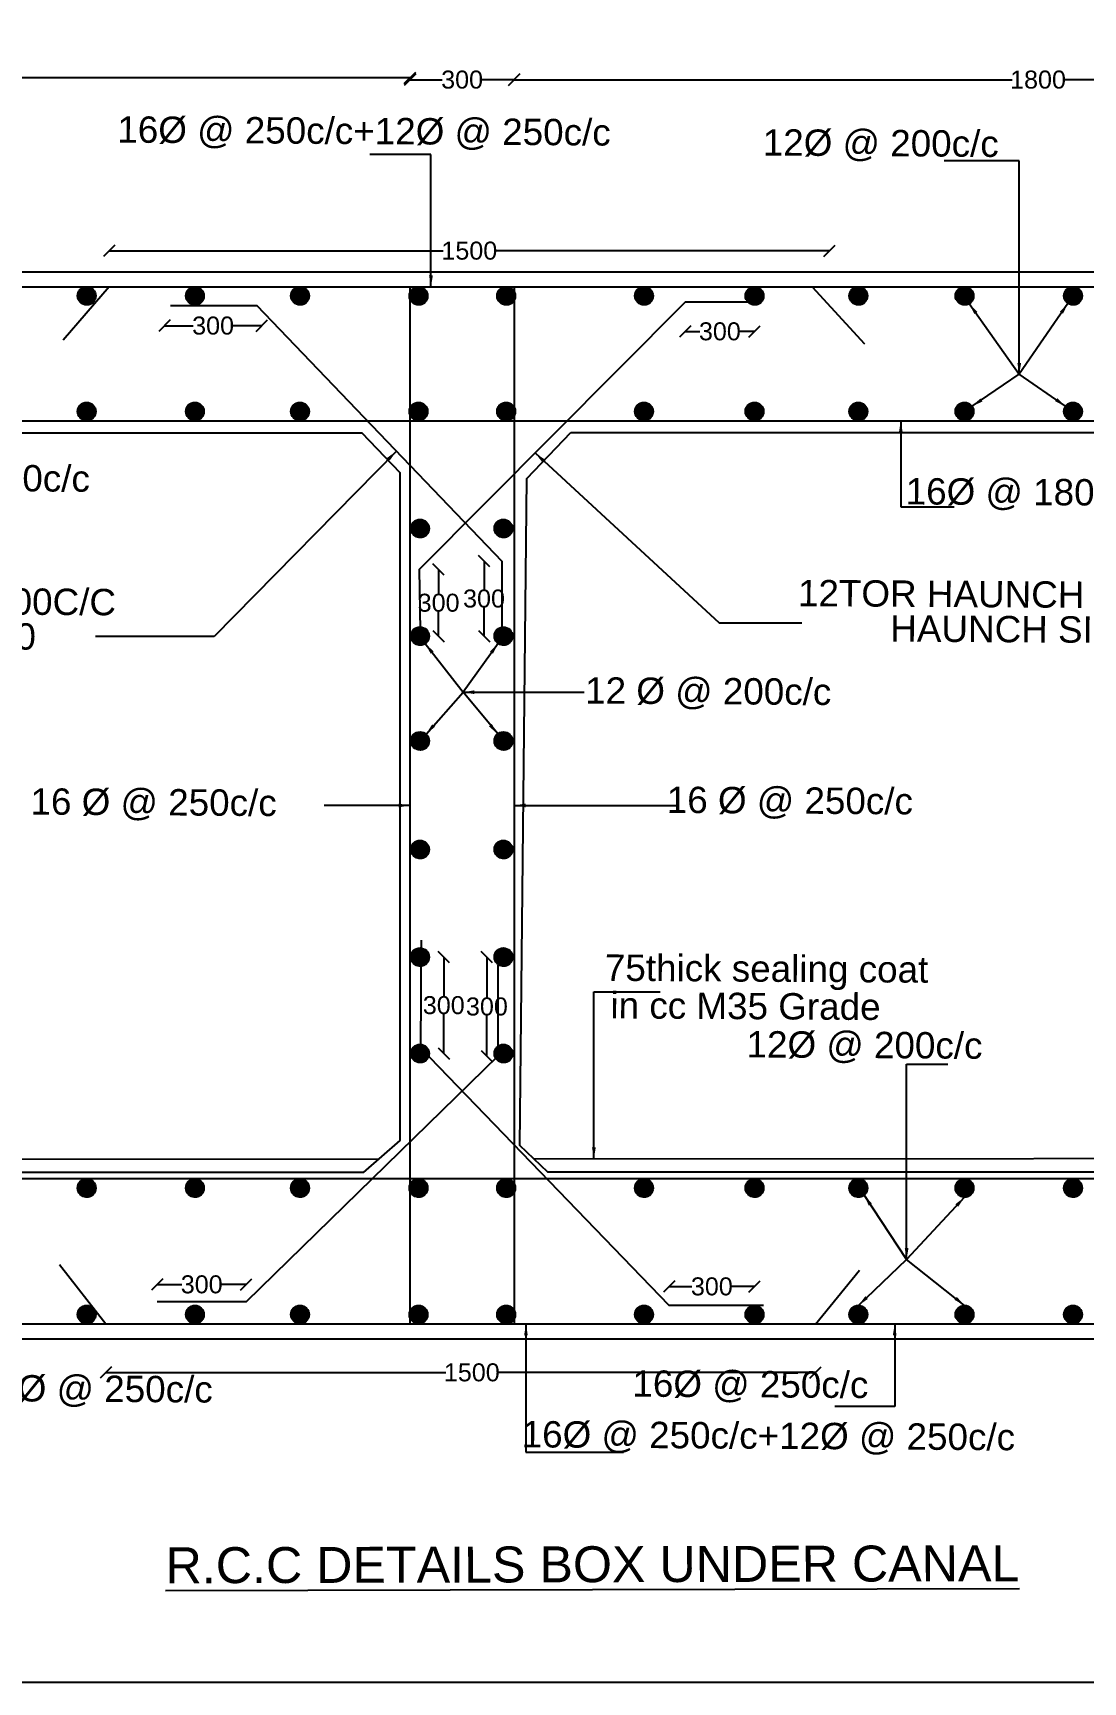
# Model space of a CAD drawing. Header units: millimetres. Extents: x 5124 to 6568637, y 2311 to 91879094.
# Drawn here: x 3734700 to 3743463, y 45932314 to 45946070 of the extents above; entities that cross this region are included whole.
import ezdxf

# ---------------------------------------------------------------- set-up
doc = ezdxf.new("R2010")
doc.units = ezdxf.units.MM
doc.header["$MEASUREMENT"] = 0
for name, color, linetype in [('DIMENSION', 7, 'Continuous'), ('DRAWING', 7, 'Continuous'), ('TEXT', 7, 'Continuous')]:
    doc.layers.add(name, color=color, linetype=linetype)
doc.styles.get("Standard").update_dxf_attribs({"font": 'arial.ttf', "height": 150})
doc.dimstyles.get("Standard").update_dxf_attribs({"dimtxt": 200, "dimasz": 110, "dimexe": 0.18, "dimexo": 0.0625, "dimgap": 0.09, "dimtad": 0, "dimtih": 1, "dimtoh": 1, "dimdec": 0, "dimzin": 0, "dimdsep": 46, "dimtxsty": 'Standard', "dimblk": 'OBLIQUE', "dimcen": 0.09, "dimse1": 1, "dimse2": 1, "dimadec": 0, "dimazin": 0, "dimtfac": 1, "dimtdec": 0, "dimtofl": 0, "dimtmove": 0, "dimatfit": 3, "dimfxl": 1, "dimtolj": 1, "dimtzin": 0, "dimarcsym": 0})

# ---------------------------------------------------------------- blocks, each defined once
blk = doc.blocks.new('_Oblique')
at = {"color": 0, "linetype": 'ByBlock', "lineweight": -2}
blk.add_line((-0.5, -0.5), (0.5, 0.5), dxfattribs=at)
blk = doc.blocks.new('*D67')
at = {"layer": 'Defpoints', "color": 0, "transparency": 16777216}
for p in [(3737846, 45945696), (3729090, 45943952), (3737846, 45943952)]:
    blk.add_point(p, dxfattribs=at)
at = {"layer": 'DIMENSION', "color": 0, "lineweight": -2, "transparency": 16777216}
for p, q in [((3729090, 45945696), (3733251, 45945696)), ((3737846, 45945696), (3733685, 45945696))]:
    blk.add_line(p, q, dxfattribs=at)
at = {"layer": 'DIMENSION', "color": 0, "lineweight": -2, "transparency": 16777216, "xscale": 95, "yscale": 95, "zscale": 95, "rotation": 180}
blk.add_blockref('_Oblique', (3729090, 45945696), dxfattribs=at)
at = {"layer": 'DIMENSION', "color": 0, "lineweight": -2, "transparency": 16777216, "xscale": 95, "yscale": 95, "zscale": 95}
blk.add_blockref('_Oblique', (3737846, 45945696), dxfattribs=at)
at = {"layer": 'DIMENSION', "color": 0, "transparency": 16777216, "insert": (3733468, 45945696), "char_height": 150, "attachment_point": 5}
blk.add_mtext('\\A1;1800', dxfattribs=at)
blk = doc.blocks.new('*D68')
at = {"layer": 'Defpoints', "color": 0, "transparency": 16777216}
for p in [(3738715, 45945680), (3737846, 45943952), (3738715, 45943952)]:
    blk.add_point(p, dxfattribs=at)
at = {"layer": 'DIMENSION', "color": 0, "lineweight": -2, "transparency": 16777216}
for p, q in [((3737846, 45945680), (3738115, 45945680)), ((3738715, 45945680), (3738446, 45945680))]:
    blk.add_line(p, q, dxfattribs=at)
at = {"layer": 'DIMENSION', "color": 0, "lineweight": -2, "transparency": 16777216, "xscale": 95, "yscale": 95, "zscale": 95, "rotation": 180}
blk.add_blockref('_Oblique', (3737846, 45945680), dxfattribs=at)
at = {"layer": 'DIMENSION', "color": 0, "lineweight": -2, "transparency": 16777216, "xscale": 95, "yscale": 95, "zscale": 95}
blk.add_blockref('_Oblique', (3738715, 45945680), dxfattribs=at)
at = {"layer": 'DIMENSION', "color": 0, "transparency": 16777216, "insert": (3738281, 45945680), "char_height": 150, "attachment_point": 5}
blk.add_mtext('\\A1;300', dxfattribs=at)
blk = doc.blocks.new('*D69')
at = {"layer": 'Defpoints', "color": 0, "transparency": 16777216}
for p in [(3747458, 45945680), (3738715, 45943913), (3747458, 45943952)]:
    blk.add_point(p, dxfattribs=at)
at = {"layer": 'DIMENSION', "color": 0, "lineweight": -2, "transparency": 16777216}
for p, q in [((3738715, 45945680), (3742870, 45945680)), ((3747458, 45945680), (3743303, 45945680))]:
    blk.add_line(p, q, dxfattribs=at)
at = {"layer": 'DIMENSION', "color": 0, "lineweight": -2, "transparency": 16777216, "xscale": 95, "yscale": 95, "zscale": 95, "rotation": 180}
blk.add_blockref('_Oblique', (3738715, 45945680), dxfattribs=at)
at = {"layer": 'DIMENSION', "color": 0, "lineweight": -2, "transparency": 16777216, "xscale": 95, "yscale": 95, "zscale": 95}
blk.add_blockref('_Oblique', (3747458, 45945680), dxfattribs=at)
at = {"layer": 'DIMENSION', "color": 0, "transparency": 16777216, "insert": (3743087, 45945680), "char_height": 150, "attachment_point": 5}
blk.add_mtext('\\A1;1800', dxfattribs=at)
blk = doc.blocks.new('*D71')
at = {"layer": 'Defpoints', "color": 0, "transparency": 16777216}
for p in [(3741347, 45944253), (3735335, 45943952), (3741347, 45943952)]:
    blk.add_point(p, dxfattribs=at)
at = {"layer": 'DIMENSION', "color": 0, "lineweight": -2, "transparency": 16777216}
for p, q in [((3735335, 45944253), (3738124, 45944253)), ((3741347, 45944253), (3738558, 45944253))]:
    blk.add_line(p, q, dxfattribs=at)
at = {"layer": 'DIMENSION', "color": 0, "lineweight": -2, "transparency": 16777216, "xscale": 95, "yscale": 95, "zscale": 95, "rotation": 180}
blk.add_blockref('_Oblique', (3735335, 45944253), dxfattribs=at)
at = {"layer": 'DIMENSION', "color": 0, "lineweight": -2, "transparency": 16777216, "xscale": 95, "yscale": 95, "zscale": 95}
blk.add_blockref('_Oblique', (3741347, 45944253), dxfattribs=at)
at = {"layer": 'DIMENSION', "color": 0, "transparency": 16777216, "insert": (3738341, 45944253), "char_height": 150, "attachment_point": 5}
blk.add_mtext('\\A1;1500', dxfattribs=at)
blk = doc.blocks.new('*D72')
at = {"layer": 'Defpoints', "color": 0, "transparency": 16777216}
for p in [(3740142, 45943825), (3740721, 45943801), (3740142, 45943580)]:
    blk.add_point(p, dxfattribs=at)
at = {"layer": 'DIMENSION', "color": 0, "lineweight": -2, "transparency": 16777216}
for p, q in [((3740142, 45943580), (3740266, 45943580)), ((3740721, 45943580), (3740597, 45943580))]:
    blk.add_line(p, q, dxfattribs=at)
at = {"layer": 'DIMENSION', "color": 0, "lineweight": -2, "transparency": 16777216, "xscale": 95, "yscale": 95, "zscale": 95, "rotation": 180}
blk.add_blockref('_Oblique', (3740142, 45943580), dxfattribs=at)
at = {"layer": 'DIMENSION', "color": 0, "lineweight": -2, "transparency": 16777216, "xscale": 95, "yscale": 95, "zscale": 95}
blk.add_blockref('_Oblique', (3740721, 45943580), dxfattribs=at)
at = {"layer": 'DIMENSION', "color": 0, "transparency": 16777216, "insert": (3740432, 45943580), "char_height": 150, "attachment_point": 5}
blk.add_mtext('\\A1;300', dxfattribs=at)
blk = doc.blocks.new('*D73')
at = {"layer": 'Defpoints', "color": 0, "transparency": 16777216}
for p in [(3735798, 45943786), (3736609, 45943755), (3736609, 45943628)]:
    blk.add_point(p, dxfattribs=at)
at = {"layer": 'DIMENSION', "color": 0, "lineweight": -2, "transparency": 16777216}
for p, q in [((3735798, 45943628), (3736038, 45943628)), ((3736609, 45943628), (3736369, 45943628))]:
    blk.add_line(p, q, dxfattribs=at)
at = {"layer": 'DIMENSION', "color": 0, "lineweight": -2, "transparency": 16777216, "xscale": 95, "yscale": 95, "zscale": 95, "rotation": 180}
blk.add_blockref('_Oblique', (3735798, 45943628), dxfattribs=at)
at = {"layer": 'DIMENSION', "color": 0, "lineweight": -2, "transparency": 16777216, "xscale": 95, "yscale": 95, "zscale": 95}
blk.add_blockref('_Oblique', (3736609, 45943628), dxfattribs=at)
at = {"layer": 'DIMENSION', "color": 0, "transparency": 16777216, "insert": (3736203, 45943628), "char_height": 150, "attachment_point": 5}
blk.add_mtext('\\A1;300', dxfattribs=at)
blk = doc.blocks.new('*D78')
at = {"layer": 'Defpoints', "color": 0, "transparency": 16777216}
for p in [(3735736, 45935630), (3735736, 45935484), (3736480, 45935484)]:
    blk.add_point(p, dxfattribs=at)
at = {"layer": 'DIMENSION', "color": 0, "lineweight": -2, "transparency": 16777216}
for p, q in [((3735736, 45935630), (3735943, 45935630)), ((3736480, 45935630), (3736274, 45935630))]:
    blk.add_line(p, q, dxfattribs=at)
at = {"layer": 'DIMENSION', "color": 0, "lineweight": -2, "transparency": 16777216, "xscale": 95, "yscale": 95, "zscale": 95, "rotation": 180}
blk.add_blockref('_Oblique', (3735736, 45935630), dxfattribs=at)
at = {"layer": 'DIMENSION', "color": 0, "lineweight": -2, "transparency": 16777216, "xscale": 95, "yscale": 95, "zscale": 95}
blk.add_blockref('_Oblique', (3736480, 45935630), dxfattribs=at)
at = {"layer": 'DIMENSION', "color": 0, "transparency": 16777216, "insert": (3736108, 45935630), "char_height": 150, "attachment_point": 5}
blk.add_mtext('\\A1;300', dxfattribs=at)
blk = doc.blocks.new('*D79')
at = {"layer": 'Defpoints', "color": 0, "transparency": 16777216}
for p in [(3737930, 45938361), (3737930, 45937557), (3738128, 45937557)]:
    blk.add_point(p, dxfattribs=at)
at = {"layer": 'DIMENSION', "color": 0, "lineweight": -2, "transparency": 16777216}
for p, q in [((3738128, 45938361), (3738128, 45938035)), ((3738128, 45937557), (3738128, 45937882))]:
    blk.add_line(p, q, dxfattribs=at)
at = {"layer": 'DIMENSION', "color": 0, "lineweight": -2, "transparency": 16777216, "xscale": 95, "yscale": 95, "zscale": 95}
for p, rotation in [((3738128, 45938361), 90), ((3738128, 45937557), 270)]:
    blk.add_blockref('_Oblique', p, dxfattribs=dict(at, rotation=rotation))
at = {"layer": 'DIMENSION', "color": 0, "transparency": 16777216, "insert": (3738128, 45937959), "char_height": 150, "attachment_point": 5}
blk.add_mtext('\\A1;300', dxfattribs=at)
blk = doc.blocks.new('*D80')
at = {"layer": 'Defpoints', "color": 0, "transparency": 16777216}
for p in [(3738488, 45938361), (3738626, 45938361), (3738579, 45937535)]:
    blk.add_point(p, dxfattribs=at)
at = {"layer": 'DIMENSION', "color": 0, "lineweight": -2, "transparency": 16777216}
for p, q in [((3738488, 45938361), (3738488, 45938025)), ((3738488, 45937535), (3738488, 45937871))]:
    blk.add_line(p, q, dxfattribs=at)
at = {"layer": 'DIMENSION', "color": 0, "lineweight": -2, "transparency": 16777216, "xscale": 95, "yscale": 95, "zscale": 95}
for p, rotation in [((3738488, 45938361), 90), ((3738488, 45937535), 270)]:
    blk.add_blockref('_Oblique', p, dxfattribs=dict(at, rotation=rotation))
at = {"layer": 'DIMENSION', "color": 0, "transparency": 16777216, "insert": (3738488, 45937948), "char_height": 150, "attachment_point": 5}
blk.add_mtext('\\A1;300', dxfattribs=at)
blk = doc.blocks.new('*D81')
at = {"layer": 'Defpoints', "color": 0, "transparency": 16777216}
for p in [(3737923, 45941593), (3738085, 45941593), (3737930, 45941039)]:
    blk.add_point(p, dxfattribs=at)
at = {"layer": 'DIMENSION', "color": 0, "lineweight": -2, "transparency": 16777216}
for p, q in [((3738085, 45941593), (3738085, 45941393)), ((3738085, 45941039), (3738085, 45941239))]:
    blk.add_line(p, q, dxfattribs=at)
at = {"layer": 'DIMENSION', "color": 0, "lineweight": -2, "transparency": 16777216, "xscale": 95, "yscale": 95, "zscale": 95}
for p, rotation in [((3738085, 45941593), 90), ((3738085, 45941039), 270)]:
    blk.add_blockref('_Oblique', p, dxfattribs=dict(at, rotation=rotation))
at = {"layer": 'DIMENSION', "color": 0, "transparency": 16777216, "insert": (3738085, 45941316), "char_height": 150, "attachment_point": 5}
blk.add_mtext('\\A1;300', dxfattribs=at)
blk = doc.blocks.new('*D82')
at = {"layer": 'Defpoints', "color": 0, "transparency": 16777216}
for p in [(3738614, 45941663), (3738464, 45941039), (3738626, 45941039)]:
    blk.add_point(p, dxfattribs=at)
at = {"layer": 'DIMENSION', "color": 0, "lineweight": -2, "transparency": 16777216}
for p, q in [((3738464, 45941663), (3738464, 45941428)), ((3738464, 45941039), (3738464, 45941274))]:
    blk.add_line(p, q, dxfattribs=at)
at = {"layer": 'DIMENSION', "color": 0, "lineweight": -2, "transparency": 16777216, "xscale": 95, "yscale": 95, "zscale": 95}
for p, rotation in [((3738464, 45941663), 90), ((3738464, 45941039), 270)]:
    blk.add_blockref('_Oblique', p, dxfattribs=dict(at, rotation=rotation))
at = {"layer": 'DIMENSION', "color": 0, "transparency": 16777216, "insert": (3738464, 45941351), "char_height": 150, "attachment_point": 5}
blk.add_mtext('\\A1;300', dxfattribs=at)
blk = doc.blocks.new('*D89')
at = {"layer": 'Defpoints', "color": 0, "transparency": 16777216}
for p in [(3735309, 45935300), (3741230, 45935300), (3741230, 45934896)]:
    blk.add_point(p, dxfattribs=at)
at = {"layer": 'DIMENSION', "color": 0, "lineweight": -2, "transparency": 16777216}
for p, q in [((3735309, 45934896), (3738145, 45934896)), ((3741230, 45934896), (3738578, 45934896))]:
    blk.add_line(p, q, dxfattribs=at)
at = {"layer": 'DIMENSION', "color": 0, "lineweight": -2, "transparency": 16777216, "xscale": 95, "yscale": 95, "zscale": 95, "rotation": 180}
blk.add_blockref('_Oblique', (3735309, 45934896), dxfattribs=at)
at = {"layer": 'DIMENSION', "color": 0, "lineweight": -2, "transparency": 16777216, "xscale": 95, "yscale": 95, "zscale": 95}
blk.add_blockref('_Oblique', (3741230, 45934896), dxfattribs=at)
at = {"layer": 'DIMENSION', "color": 0, "transparency": 16777216, "insert": (3738362, 45934896), "char_height": 150, "attachment_point": 5}
blk.add_mtext('\\A1;1500', dxfattribs=at)
blk = doc.blocks.new('*D90')
at = {"layer": 'Defpoints', "color": 0, "transparency": 16777216}
for p in [(3740722, 45935613), (3740008, 45935459), (3740722, 45935455)]:
    blk.add_point(p, dxfattribs=at)
at = {"layer": 'DIMENSION', "color": 0, "lineweight": -2, "transparency": 16777216}
for p, q in [((3740008, 45935613), (3740199, 45935613)), ((3740722, 45935613), (3740530, 45935613))]:
    blk.add_line(p, q, dxfattribs=at)
at = {"layer": 'DIMENSION', "color": 0, "lineweight": -2, "transparency": 16777216, "xscale": 95, "yscale": 95, "zscale": 95, "rotation": 180}
blk.add_blockref('_Oblique', (3740008, 45935613), dxfattribs=at)
at = {"layer": 'DIMENSION', "color": 0, "lineweight": -2, "transparency": 16777216, "xscale": 95, "yscale": 95, "zscale": 95}
blk.add_blockref('_Oblique', (3740722, 45935613), dxfattribs=at)
at = {"layer": 'DIMENSION', "color": 0, "transparency": 16777216, "insert": (3740365, 45935613), "char_height": 150, "attachment_point": 5}
blk.add_mtext('\\A1;300', dxfattribs=at)

msp = doc.modelspace()

# ---------------------------------------------------------------- hatches: boundary and pattern name
at = {"layer": 'DRAWING'}
h = msp.add_hatch(dxfattribs=at)
h.set_pattern_fill('ANSI31', color=256, style=0)
h.set_pattern_definition([(45, (141031.53765, -1121.83159), (-0.08838834764832, 0.08838834764832), [])])
h.paths.add_polyline_path([(3735223.8, 45943876.6, 0.9586945), (3735072.6, 45943883), (3735072.6, 45943870.2, 0.9586945)])
h = msp.add_hatch(dxfattribs=at)
h.set_pattern_fill('ANSI31', color=256, style=0)
h.set_pattern_definition([(45, (141934.54038, -1121.83159), (-0.08838834764832, 0.08838834764832), [])])
h.paths.add_polyline_path([(3736126.8, 45943876.6, 0.9586945), (3735975.6, 45943883), (3735975.6, 45943870.2, 0.9586945)])
h = msp.add_hatch(dxfattribs=at)
h.set_pattern_fill('ANSI31', color=256, style=0)
h.set_pattern_definition([(45, (142811.90177, -1121.83159), (-0.08838834764832, 0.08838834764832), [])])
h.paths.add_polyline_path([(3737004.2, 45943876.6, 0.9586945), (3736853, 45943883), (3736853, 45943870.2, 0.9586945)])
h = msp.add_hatch(dxfattribs=at)
h.set_pattern_fill('ANSI31', color=256, style=0)
h.set_pattern_definition([(45, (143800.80302, -1121.83159), (-0.08838834764832, 0.08838834764832), [])])
h.paths.add_polyline_path([(3737993.1, 45943876.6, 0.9586945), (3737841.9, 45943883), (3737841.9, 45943870.2, 0.9586945)])
h = msp.add_hatch(dxfattribs=at)
h.set_pattern_fill('ANSI31', color=256, style=0)
h.set_pattern_definition([(45, (144532.15119, -1121.83159), (-0.08838834764832, 0.08838834764832), [])])
h.paths.add_polyline_path([(3738724.4, 45943876.6, 0.9586945), (3738573.2, 45943883), (3738573.2, 45943870.2, 0.9586945)])
h = msp.add_hatch(dxfattribs=at)
h.set_pattern_fill('ANSI31', color=256, style=0)
h.set_pattern_definition([(45, (145682.0231, -1121.83159), (-0.08838834764832, 0.08838834764832), [])])
h.paths.add_polyline_path([(3739874.3, 45943876.6, 0.9586945), (3739723.1, 45943883), (3739723.1, 45943870.2, 0.9586945)])
h = msp.add_hatch(dxfattribs=at)
h.set_pattern_fill('ANSI31', color=256, style=0)
h.set_pattern_definition([(45, (146604.82666, -1121.83159), (-0.08838834764832, 0.08838834764832), [])])
h.paths.add_polyline_path([(3740797.1, 45943876.6, 0.9586945), (3740645.9, 45943883), (3740645.9, 45943870.2, 0.9586945)])
h = msp.add_hatch(dxfattribs=at)
h.set_pattern_fill('ANSI31', color=256, style=0)
h.set_pattern_definition([(45, (147471.50415, -1121.83159), (-0.08838834764832, 0.08838834764832), [])])
h.paths.add_polyline_path([(3741663.8, 45943876.6, 0.9586945), (3741512.6, 45943883), (3741512.6, 45943870.2, 0.9586945)])
h = msp.add_hatch(dxfattribs=at)
h.set_pattern_fill('ANSI31', color=256, style=0)
h.set_pattern_definition([(45, (148357.27021, -1121.83159), (-0.08838834764832, 0.08838834764832), [])])
h.paths.add_polyline_path([(3742549.6, 45943876.6, 0.9586945), (3742398.3, 45943883), (3742398.3, 45943870.2, 0.9586945)])
h = msp.add_hatch(dxfattribs=at)
h.set_pattern_fill('ANSI31', color=256, style=0)
h.set_pattern_definition([(45, (149262.69463, -1121.83159), (-0.08838834764832, 0.08838834764832), [])])
h.paths.add_polyline_path([(3743455, 45943876.6, 0.9586945), (3743303.8, 45943883), (3743303.8, 45943870.2, 0.9586945)])
h = msp.add_hatch(dxfattribs=at)
h.set_pattern_fill('ANSI31', color=256, style=0)
h.set_pattern_definition([(45, (141031.53765, -2085.69468), (-0.08838834764832, 0.08838834764832), [])])
h.paths.add_polyline_path([(3735223.8, 45942912.8, 0.9586945), (3735072.6, 45942919.1), (3735072.6, 45942906.4, 0.9586945)])
h = msp.add_hatch(dxfattribs=at)
h.set_pattern_fill('ANSI31', color=256, style=0)
h.set_pattern_definition([(45, (141934.54038, -2085.69468), (-0.08838834764832, 0.08838834764832), [])])
h.paths.add_polyline_path([(3736126.8, 45942912.8, 0.9586945), (3735975.6, 45942919.1), (3735975.6, 45942906.4, 0.9586945)])
h = msp.add_hatch(dxfattribs=at)
h.set_pattern_fill('ANSI31', color=256, style=0)
h.set_pattern_definition([(45, (142811.90177, -2085.69468), (-0.08838834764832, 0.08838834764832), [])])
h.paths.add_polyline_path([(3737004.2, 45942912.8, 0.9586945), (3736853, 45942919.1), (3736853, 45942906.4, 0.9586945)])
h = msp.add_hatch(dxfattribs=at)
h.set_pattern_fill('ANSI31', color=256, style=0)
h.set_pattern_definition([(45, (143800.80302, -2085.69468), (-0.08838834764832, 0.08838834764832), [])])
h.paths.add_polyline_path([(3737993.1, 45942912.8, 0.9586945), (3737841.9, 45942919.1), (3737841.9, 45942906.4, 0.9586945)])
h = msp.add_hatch(dxfattribs=at)
h.set_pattern_fill('ANSI31', color=256, style=0)
h.set_pattern_definition([(45, (144532.15119, -2085.69468), (-0.08838834764832, 0.08838834764832), [])])
h.paths.add_polyline_path([(3738724.4, 45942912.8, 0.9586945), (3738573.2, 45942919.1), (3738573.2, 45942906.4, 0.9586945)])
h = msp.add_hatch(dxfattribs=at)
h.set_pattern_fill('ANSI31', color=256, style=0)
h.set_pattern_definition([(45, (145682.0231, -2085.69468), (-0.08838834764832, 0.08838834764832), [])])
h.paths.add_polyline_path([(3739874.3, 45942912.8, 0.9586945), (3739723.1, 45942919.1), (3739723.1, 45942906.4, 0.9586945)])
h = msp.add_hatch(dxfattribs=at)
h.set_pattern_fill('ANSI31', color=256, style=0)
h.set_pattern_definition([(45, (146604.82666, -2085.69468), (-0.08838834764832, 0.08838834764832), [])])
h.paths.add_polyline_path([(3740797.1, 45942912.8, 0.9586945), (3740645.9, 45942919.1), (3740645.9, 45942906.4, 0.9586945)])
h = msp.add_hatch(dxfattribs=at)
h.set_pattern_fill('ANSI31', color=256, style=0)
h.set_pattern_definition([(45, (147471.50415, -2085.69468), (-0.08838834764832, 0.08838834764832), [])])
h.paths.add_polyline_path([(3741663.8, 45942912.8, 0.9586945), (3741512.6, 45942919.1), (3741512.6, 45942906.4, 0.9586945)])
h = msp.add_hatch(dxfattribs=at)
h.set_pattern_fill('ANSI31', color=256, style=0)
h.set_pattern_definition([(45, (148357.27021, -2085.69468), (-0.08838834764832, 0.08838834764832), [])])
h.paths.add_polyline_path([(3742549.6, 45942912.8, 0.9586945), (3742398.3, 45942919.1), (3742398.3, 45942906.4, 0.9586945)])
h = msp.add_hatch(dxfattribs=at)
h.set_pattern_fill('ANSI31', color=256, style=0)
h.set_pattern_definition([(45, (149262.69463, -2085.69468), (-0.08838834764832, 0.08838834764832), [])])
h.paths.add_polyline_path([(3743455, 45942912.8, 0.9586945), (3743303.8, 45942919.1), (3743303.8, 45942906.4, 0.9586945)])
h = msp.add_hatch(dxfattribs=at)
h.set_pattern_fill('ANSI31', color=256, style=0)
h.set_pattern_definition([(45, (143813.31498, -3061.88354), (-0.08838834764832, 0.08838834764832), [])])
h.paths.add_polyline_path([(3738005.6, 45941936.6, 0.9586945), (3737854.4, 45941943), (3737854.4, 45941930.2, 0.9586945)])
h = msp.add_hatch(dxfattribs=at)
h.set_pattern_fill('ANSI31', color=256, style=0)
h.set_pattern_definition([(45, (144509.61998, -3061.88354), (-0.08838834764832, 0.08838834764832), [])])
h.paths.add_polyline_path([(3738701.9, 45941936.6, 0.9586945), (3738550.7, 45941943), (3738550.7, 45941930.2, 0.9586945)])
h = msp.add_hatch(dxfattribs=at)
h.set_pattern_fill('ANSI31', color=256, style=0)
h.set_pattern_definition([(45, (143813.31498, -3959.78968), (-0.08838834764832, 0.08838834764832), [])])
h.paths.add_polyline_path([(3738005.6, 45941038.7, 0.9586945), (3737854.4, 45941045), (3737854.4, 45941032.3, 0.9586945)])
h = msp.add_hatch(dxfattribs=at)
h.set_pattern_fill('ANSI31', color=256, style=0)
h.set_pattern_definition([(45, (144509.61998, -3959.78968), (-0.08838834764832, 0.08838834764832), [])])
h.paths.add_polyline_path([(3738701.9, 45941038.7, 0.9586945), (3738550.7, 45941045), (3738550.7, 45941032.3, 0.9586945)])
h = msp.add_hatch(dxfattribs=at)
h.set_pattern_fill('ANSI31', color=256, style=0)
h.set_pattern_definition([(45, (143813.31498, -4834.37615), (-0.08838834764832, 0.08838834764832), [])])
h.paths.add_polyline_path([(3738005.6, 45940164.1, 0.9586945), (3737854.4, 45940170.5), (3737854.4, 45940157.7, 0.9586945)])
h = msp.add_hatch(dxfattribs=at)
h.set_pattern_fill('ANSI31', color=256, style=0)
h.set_pattern_definition([(45, (144509.61998, -4834.37615), (-0.08838834764832, 0.08838834764832), [])])
h.paths.add_polyline_path([(3738701.9, 45940164.1, 0.9586945), (3738550.7, 45940170.5), (3738550.7, 45940157.7, 0.9586945)])
h = msp.add_hatch(dxfattribs=at)
h.set_pattern_fill('ANSI31', color=256, style=0)
h.set_pattern_definition([(45, (143813.31498, -5739.48298), (-0.08838834764832, 0.08838834764832), [])])
h.paths.add_polyline_path([(3738005.6, 45939259, 0.9586945), (3737854.4, 45939265.4), (3737854.4, 45939252.6, 0.9586945)])
h = msp.add_hatch(dxfattribs=at)
h.set_pattern_fill('ANSI31', color=256, style=0)
h.set_pattern_definition([(45, (144509.61998, -5739.48298), (-0.08838834764832, 0.08838834764832), [])])
h.paths.add_polyline_path([(3738701.9, 45939259, 0.9586945), (3738550.7, 45939265.4), (3738550.7, 45939252.6, 0.9586945)])
h = msp.add_hatch(dxfattribs=at)
h.set_pattern_fill('ANSI31', color=256, style=0)
h.set_pattern_definition([(45, (143813.31498, -6637.32305), (-0.08838834764832, 0.08838834764832), [])])
h.paths.add_polyline_path([(3738005.6, 45938361.1, 0.9586945), (3737854.4, 45938367.5), (3737854.4, 45938354.8, 0.9586945)])
h = msp.add_hatch(dxfattribs=at)
h.set_pattern_fill('ANSI31', color=256, style=0)
h.set_pattern_definition([(45, (144509.61998, -6637.32305), (-0.08838834764832, 0.08838834764832), [])])
h.paths.add_polyline_path([(3738701.9, 45938361.1, 0.9586945), (3738550.7, 45938367.5), (3738550.7, 45938354.8, 0.9586945)])
h = msp.add_hatch(dxfattribs=at)
h.set_pattern_fill('ANSI31', color=256, style=0)
h.set_pattern_definition([(45, (143813.31498, -7441.95053), (-0.08838834764832, 0.08838834764832), [])])
h.paths.add_polyline_path([(3738005.6, 45937556.5, 0.9586945), (3737854.4, 45937562.9), (3737854.4, 45937550.1, 0.9586945)])
h = msp.add_hatch(dxfattribs=at)
h.set_pattern_fill('ANSI31', color=256, style=0)
h.set_pattern_definition([(45, (144509.61998, -7441.95053), (-0.08838834764832, 0.08838834764832), [])])
h.paths.add_polyline_path([(3738701.9, 45937556.5, 0.9586945), (3738550.7, 45937562.9), (3738550.7, 45937550.1, 0.9586945)])
h = msp.add_hatch(dxfattribs=at)
h.set_pattern_fill('ANSI31', color=256, style=0)
h.set_pattern_definition([(45, (141031.53765, -8564.13502), (-0.08838834764832, 0.08838834764832), [])])
h.paths.add_polyline_path([(3735223.8, 45936434.3, 0.9586945), (3735072.6, 45936440.7), (3735072.6, 45936427.9, 0.9586945)])
h = msp.add_hatch(dxfattribs=at)
h.set_pattern_fill('ANSI31', color=256, style=0)
h.set_pattern_definition([(45, (141934.54038, -8564.13502), (-0.08838834764832, 0.08838834764832), [])])
h.paths.add_polyline_path([(3736126.8, 45936434.3, 0.9586945), (3735975.6, 45936440.7), (3735975.6, 45936427.9, 0.9586945)])
h = msp.add_hatch(dxfattribs=at)
h.set_pattern_fill('ANSI31', color=256, style=0)
h.set_pattern_definition([(45, (142811.90177, -8564.13502), (-0.08838834764832, 0.08838834764832), [])])
h.paths.add_polyline_path([(3737004.2, 45936434.3, 0.9586945), (3736853, 45936440.7), (3736853, 45936427.9, 0.9586945)])
h = msp.add_hatch(dxfattribs=at)
h.set_pattern_fill('ANSI31', color=256, style=0)
h.set_pattern_definition([(45, (143800.80302, -8564.13502), (-0.08838834764832, 0.08838834764832), [])])
h.paths.add_polyline_path([(3737993.1, 45936434.3, 0.9586945), (3737841.9, 45936440.7), (3737841.9, 45936427.9, 0.9586945)])
h = msp.add_hatch(dxfattribs=at)
h.set_pattern_fill('ANSI31', color=256, style=0)
h.set_pattern_definition([(45, (144532.15119, -8564.13502), (-0.08838834764832, 0.08838834764832), [])])
h.paths.add_polyline_path([(3738724.4, 45936434.3, 0.9586945), (3738573.2, 45936440.7), (3738573.2, 45936427.9, 0.9586945)])
h = msp.add_hatch(dxfattribs=at)
h.set_pattern_fill('ANSI31', color=256, style=0)
h.set_pattern_definition([(45, (145682.0231, -8564.13502), (-0.08838834764832, 0.08838834764832), [])])
h.paths.add_polyline_path([(3739874.3, 45936434.3, 0.9586945), (3739723.1, 45936440.7), (3739723.1, 45936427.9, 0.9586945)])
h = msp.add_hatch(dxfattribs=at)
h.set_pattern_fill('ANSI31', color=256, style=0)
h.set_pattern_definition([(45, (146604.82666, -8564.13502), (-0.08838834764832, 0.08838834764832), [])])
h.paths.add_polyline_path([(3740797.1, 45936434.3, 0.9586945), (3740645.9, 45936440.7), (3740645.9, 45936427.9, 0.9586945)])
h = msp.add_hatch(dxfattribs=at)
h.set_pattern_fill('ANSI31', color=256, style=0)
h.set_pattern_definition([(45, (147471.50415, -8564.13502), (-0.08838834764832, 0.08838834764832), [])])
h.paths.add_polyline_path([(3741663.8, 45936434.3, 0.9586945), (3741512.6, 45936440.7), (3741512.6, 45936427.9, 0.9586945)])
h = msp.add_hatch(dxfattribs=at)
h.set_pattern_fill('ANSI31', color=256, style=0)
h.set_pattern_definition([(45, (148357.27021, -8564.13502), (-0.08838834764832, 0.08838834764832), [])])
h.paths.add_polyline_path([(3742549.6, 45936434.3, 0.9586945), (3742398.3, 45936440.7), (3742398.3, 45936427.9, 0.9586945)])
h = msp.add_hatch(dxfattribs=at)
h.set_pattern_fill('ANSI31', color=256, style=0)
h.set_pattern_definition([(45, (149262.69463, -8564.13502), (-0.08838834764832, 0.08838834764832), [])])
h.paths.add_polyline_path([(3743455, 45936434.3, 0.9586945), (3743303.8, 45936440.7), (3743303.8, 45936427.9, 0.9586945)])
h = msp.add_hatch(dxfattribs=at)
h.set_pattern_fill('ANSI31', color=256, style=0)
h.set_pattern_definition([(45, (141031.53765, -9619.33327), (-0.08838834764832, 0.08838834764832), [])])
h.paths.add_polyline_path([(3735223.8, 45935379.1, 0.9586945), (3735072.6, 45935385.5), (3735072.6, 45935372.7, 0.9586945)])
h = msp.add_hatch(dxfattribs=at)
h.set_pattern_fill('ANSI31', color=256, style=0)
h.set_pattern_definition([(45, (141934.54038, -9619.33327), (-0.08838834764832, 0.08838834764832), [])])
h.paths.add_polyline_path([(3736126.8, 45935379.1, 0.9586945), (3735975.6, 45935385.5), (3735975.6, 45935372.7, 0.9586945)])
h = msp.add_hatch(dxfattribs=at)
h.set_pattern_fill('ANSI31', color=256, style=0)
h.set_pattern_definition([(45, (142811.90177, -9619.33327), (-0.08838834764832, 0.08838834764832), [])])
h.paths.add_polyline_path([(3737004.2, 45935379.1, 0.9586945), (3736853, 45935385.5), (3736853, 45935372.7, 0.9586945)])
h = msp.add_hatch(dxfattribs=at)
h.set_pattern_fill('ANSI31', color=256, style=0)
h.set_pattern_definition([(45, (143800.80302, -9619.33327), (-0.08838834764832, 0.08838834764832), [])])
h.paths.add_polyline_path([(3737993.1, 45935379.1, 0.9586945), (3737841.9, 45935385.5), (3737841.9, 45935372.7, 0.9586945)])
h = msp.add_hatch(dxfattribs=at)
h.set_pattern_fill('ANSI31', color=256, style=0)
h.set_pattern_definition([(45, (144532.15119, -9619.33327), (-0.08838834764832, 0.08838834764832), [])])
h.paths.add_polyline_path([(3738724.4, 45935379.1, 0.9586945), (3738573.2, 45935385.5), (3738573.2, 45935372.7, 0.9586945)])
h = msp.add_hatch(dxfattribs=at)
h.set_pattern_fill('ANSI31', color=256, style=0)
h.set_pattern_definition([(45, (145682.0231, -9619.33327), (-0.08838834764832, 0.08838834764832), [])])
h.paths.add_polyline_path([(3739874.3, 45935379.1, 0.9586945), (3739723.1, 45935385.5), (3739723.1, 45935372.7, 0.9586945)])
h = msp.add_hatch(dxfattribs=at)
h.set_pattern_fill('ANSI31', color=256, style=0)
h.set_pattern_definition([(45, (146604.82666, -9619.33327), (-0.08838834764832, 0.08838834764832), [])])
h.paths.add_polyline_path([(3740797.1, 45935379.1, 0.9586945), (3740645.9, 45935385.5), (3740645.9, 45935372.7, 0.9586945)])
h = msp.add_hatch(dxfattribs=at)
h.set_pattern_fill('ANSI31', color=256, style=0)
h.set_pattern_definition([(45, (147471.50415, -9619.33327), (-0.08838834764832, 0.08838834764832), [])])
h.paths.add_polyline_path([(3741663.8, 45935379.1, 0.9586945), (3741512.6, 45935385.5), (3741512.6, 45935372.7, 0.9586945)])
h = msp.add_hatch(dxfattribs=at)
h.set_pattern_fill('ANSI31', color=256, style=0)
h.set_pattern_definition([(45, (148357.27021, -9619.33327), (-0.08838834764832, 0.08838834764832), [])])
h.paths.add_polyline_path([(3742549.6, 45935379.1, 0.9586945), (3742398.3, 45935385.5), (3742398.3, 45935372.7, 0.9586945)])
h = msp.add_hatch(dxfattribs=at)
h.set_pattern_fill('ANSI31', color=256, style=0)
h.set_pattern_definition([(45, (149262.69463, -9619.33327), (-0.08838834764832, 0.08838834764832), [])])
h.paths.add_polyline_path([(3743455, 45935379.1, 0.9586945), (3743303.8, 45935385.5), (3743303.8, 45935372.7, 0.9586945)])

# ---------------------------------------------------------------- linework, layer by layer
at = {"layer": 'DIMENSION'}
for points in [[(3727975.3, 45944077.3), (3748535.4, 45944077.3), (3748535.4, 45935174.4), (3727975.3, 45935174.4)], [(3728100.4, 45943952.1), (3748410.3, 45943952.1), (3748410.3, 45935299.5), (3728100.4, 45935299.5)]]:
    msp.add_lwpolyline(points, close=True, dxfattribs=at)
for points in [[(3735335.4, 45943952.1), (3734951.4, 45943506.3)], [(3737845.8, 45943952.1), (3737845.8, 45935299.5)], [(3738715.2, 45943952.1), (3738715.2, 45935299.5)], [(3741202.9, 45943952.1), (3741637.9, 45943476)], [(3728100.4, 45942833.2), (3748410.3, 45942833.2)], [(3728100.4, 45936513.4), (3748410.3, 45936513.4)], [(3735309.2, 45935299.5), (3734921.3, 45935792.9)], [(3741229.5, 45935299.5), (3741597, 45935750.1)]]:
    msp.add_lwpolyline(points, dxfattribs=at)
at = {"layer": 'DRAWING'}
msp.add_lwpolyline([(3760016.4, 45959825.6), (3723868.1, 45959825.6), (3723868.1, 45932313.7), (3760016.4, 45932313.7)], close=True, dxfattribs=at)
for points in [[(3735847.4, 45943797.3), (3736539.2, 45943797.3), (3736568.7, 45943797.3), (3738613.8, 45941663.4), (3738613.8, 45940983.7)], [(3740766, 45943824.8), (3740142.1, 45943824.8), (3737922.9, 45941593.3), (3737930.4, 45941084.2)], [(3729395.1, 45942735.4), (3737443.1, 45942735.4), (3737762.5, 45942403.3), (3737762.5, 45936831.3), (3737454.5, 45936564.4), (3729367.4, 45936564.4), (3729131.9, 45936787), (3729131.9, 45942475.7), (3729395.1, 45942735.4)], [(3739189, 45942738.2), (3747073.1, 45942737.8), (3747392.5, 45942405.6), (3747392.5, 45936833.7), (3747084.5, 45936566.8), (3738997.4, 45936566.8), (3738761.9, 45936789.4), (3738822, 45942353.3), (3739189, 45942738.2)], [(3737939.7, 45938502.3), (3737934.8, 45937603.9), (3740007.5, 45935458.6), (3740796.3, 45935458.6)], [(3738579.4, 45938292.7), (3738579.4, 45937534.9), (3736480, 45935483.9), (3735736.4, 45935483.9)], [(3729249.6, 45936675.7), (3737584.2, 45936676.8)], [(3738879.7, 45936678.1), (3747220.7, 45936684.8)]]:
    msp.add_lwpolyline(points, dxfattribs=at)
for centre in [(3735148.1, 45943876.6), (3736051.1, 45943876.6), (3736928.4, 45943876.6), (3737917.3, 45943876.6), (3738648.7, 45943876.6), (3739798.6, 45943876.6), (3740721.4, 45943876.6), (3741588, 45943876.6), (3742473.8, 45943876.6), (3743379.2, 45943876.6), (3735148.1, 45942912.8), (3736051.1, 45942912.8), (3736928.4, 45942912.8), (3737917.3, 45942912.8), (3738648.7, 45942912.8), (3739798.6, 45942912.8), (3740721.4, 45942912.8), (3741588, 45942912.8), (3742473.8, 45942912.8), (3743379.2, 45942912.8), (3737929.9, 45941936.6), (3738626.2, 45941936.6), (3737929.9, 45941038.7), (3738626.2, 45941038.7), (3737929.9, 45940164.1), (3738626.2, 45940164.1), (3737929.9, 45939259), (3738626.2, 45939259), (3737929.9, 45938361.1), (3738626.2, 45938361.1), (3737929.9, 45937556.5), (3738626.2, 45937556.5), (3735148.1, 45936434.3), (3736051.1, 45936434.3), (3736928.4, 45936434.3), (3737917.3, 45936434.3), (3738648.7, 45936434.3), (3739798.6, 45936434.3), (3740721.4, 45936434.3), (3741588, 45936434.3), (3742473.8, 45936434.3), (3743379.2, 45936434.3), (3735148.1, 45935379.1), (3736051.1, 45935379.1), (3736928.4, 45935379.1), (3737917.3, 45935379.1), (3738648.7, 45935379.1), (3739798.6, 45935379.1), (3740721.4, 45935379.1), (3741588, 45935379.1), (3742473.8, 45935379.1), (3743379.2, 45935379.1)]:
    msp.add_circle(centre, 75.7, dxfattribs=at)

# ---------------------------------------------------------------- texts
for s, p in [('16Ø @ 250c/c+12Ø @ 250c/c', (3735403.1, 45945155)), ('12Ø @ 200c/c ', (3740789.5, 45945047.4)), ('16Ø @ 180c/c ', (3733205.3, 45942254.3)), ('16Ø @ 180c/c ', (3741982.1, 45942137.2)), ('12TOR HAUNCH BARS @300C/C', (3730640.3, 45941240.2)), ('12TOR HAUNCH BARS @300C/C', (3741083, 45941288.1)), (' HAUNCH SIZE 150*150', (3731325.4, 45940945.4)), (' HAUNCH SIZE 150*150', (3741768.2, 45940993.2)), ('12 Ø @ 200c/c ', (3739307.1, 45940476)), ('16 Ø @ 250c/c ', (3734678.8, 45939549.5)), ('16 Ø @ 250c/c ', (3739988.3, 45939563.5)), ('75thick sealing coat', (3739471.8, 45938163.2)), ('in cc M35 Grade', (3739518.4, 45937849.5)), ('12Ø @ 200c/c ', (3740654, 45937524.3)), ('16Ø @ 250c/c ', (3734230.5, 45934656.5)), ('16Ø @ 250c/c ', (3739701.6, 45934694.2)), ('16Ø @ 250c/c+12Ø @ 250c/c', (3738777.6, 45934271.3))]:
    msp.add_text(s, height=220, rotation=359.65712, dxfattribs=at).set_placement(p)
at = {"layer": 'TEXT'}
msp.add_text('%%UR.C.C DETAILS BOX UNDER CANAL', height=300, rotation=0.1412, dxfattribs=at).set_placement((3735806.6, 45933137.2))

# ---------------------------------------------------------------- dimensions: what is measured, and where the dimension line sits
at = {"layer": 'DIMENSION'}
for base, p1, p2, text, picture, middle in [((3737845.8, 45945695.6), (3729089.7, 45943952.1), (3737845.8, 45943952.1), '1800', '*D67', (3733467.8, 45945695.6)), ((3738715.2, 45945680.1), (3737845.8, 45943952.1), (3738715.2, 45943952.1), '300', '*D68', (3738280.5, 45945680.1)), ((3747458, 45945679.7), (3738715.2, 45943912.9), (3747458, 45943952.1), '1800', '*D69', (3743086.6, 45945679.7)), ((3741346.7, 45944252.6), (3735335.4, 45943952.1), (3741346.7, 45943952.1), '1500', '*D71', (3738341.1, 45944252.6)), ((3736608.9, 45943627.7), (3735797.8, 45943785.8), (3736608.9, 45943755.4), '300', '*D73', (3736203.4, 45943627.7)), ((3740142.1, 45943580.4), (3740721.4, 45943800.9), (3740142.1, 45943824.8), '300', '*D72', (3740431.8, 45943580.4)), ((3735736.4, 45935630.3), (3736480, 45935483.9), (3735736.4, 45935483.9), '300', '*D78', (3736108.2, 45935630.3)), ((3740721.8, 45935612.6), (3740007.5, 45935458.6), (3740721.8, 45935454.9), '300', '*D90', (3740364.6, 45935612.6))]:
    dim = msp.add_linear_dim(base=base, p1=p1, p2=p2, text=text, dimstyle='Standard', override={"dimasz": 95, "dimfxl": 2000, "dimarcsym": 1}, dxfattribs=at)
    dim.commit()
    dim.dimension.update_dxf_attribs({"geometry": picture, "text_midpoint": middle})
for base, p1, p2, picture, middle in [((3738464.5, 45941038.7), (3738613.8, 45941663.4), (3738626.2, 45941038.7), '*D82', (3738464.5, 45941351.1)), ((3738085.1, 45941593.3), (3737929.9, 45941038.7), (3737922.9, 45941593.3), '*D81', (3738085.1, 45941316)), ((3738127.7, 45937556.5), (3737929.9, 45938361.1), (3737929.9, 45937556.5), '*D79', (3738127.7, 45937958.8)), ((3738488.1, 45938361.1), (3738579.4, 45937534.9), (3738626.2, 45938361.1), '*D80', (3738488.1, 45937948))]:
    dim = msp.add_linear_dim(base=base, p1=p1, p2=p2, angle=90, text='300', dimstyle='Standard', override={"dimasz": 95, "dimfxl": 2000, "dimarcsym": 1}, dxfattribs=at)
    dim.commit()
    dim.dimension.update_dxf_attribs({"geometry": picture, "text_midpoint": middle})
dim = msp.add_linear_dim(base=(3741229.5, 45934896), p1=(3735309.2, 45935299.5), p2=(3741229.5, 45935299.5), text='1500', dimstyle='Standard', override={"dimasz": 95, "dimfxl": 2000, "dimarcsym": 1}, dxfattribs=at)
dim.commit()
dim.dimension.update_dxf_attribs({"geometry": '*D89', "text_midpoint": (3738361.6, 45934896), "dimtype": 160})

# ---------------------------------------------------------------- leaders
at = {"layer": 'DRAWING'}
for points in [[(3738021.2, 45943952.1), (3738021.2, 45945055.3), (3737509.9, 45945055.3)], [(3742930.5, 45943223), (3742930.5, 45945004.2), (3742303.4, 45945004.2)], [(3742513.3, 45943812), (3742930.5, 45943223)], [(3743336.4, 45943814.2), (3742930.5, 45943223)], [(3742536.5, 45942955.3), (3742930.5, 45943223)], [(3743316.9, 45942955.8), (3742930.5, 45943223)], [(3741941.9, 45942833.2), (3741941.9, 45942117.1), (3742386.9, 45942117.1)], [(3737733.2, 45942582.3), (3736212.2, 45941035.1), (3735220.6, 45941035.1)], [(3738890.3, 45942566), (3740425.5, 45941149), (3741116.2, 45941149)], [(3737972.8, 45940976.3), (3738288.5, 45940570.5)], [(3738581.9, 45940977.2), (3738288.5, 45940570.5)], [(3738288.5, 45940570.5), (3739299.7, 45940570.5)], [(3737980, 45940220.9), (3738288.5, 45940570.5)], [(3738577.8, 45940222.3), (3738288.5, 45940570.5)], [(3737845.8, 45939625.8), (3737129.1, 45939625.8)], [(3738715.2, 45939625.8), (3740080.3, 45939625.8)], [(3739380.6, 45936678.5), (3739380.6, 45938072), (3739933.3, 45938072)], [(3741990.6, 45935838.9), (3741990.6, 45937468.9), (3742335.6, 45937468.9)], [(3741635.3, 45936375.1), (3741990.6, 45935838.9)], [(3742473.8, 45936358.6), (3741990.6, 45935838.9)], [(3741588, 45935454.9), (3741990.6, 45935838.9)], [(3742473.8, 45935454.9), (3741990.6, 45935838.9)], [(3738813.8, 45935299.5), (3738813.8, 45934230.1), (3739627.7, 45934230.1)], [(3741890.9, 45935299.5), (3741890.9, 45934612), (3741391.4, 45934612)]]:
    msp.add_leader(points, dimstyle='Standard', override={"dimasz": 95, "dimgap": 0.09, "dimtad": 0, "dimfxl": 2000, "dimarcsym": 1}, dxfattribs=at)

doc.saveas('drawing.dxf')
